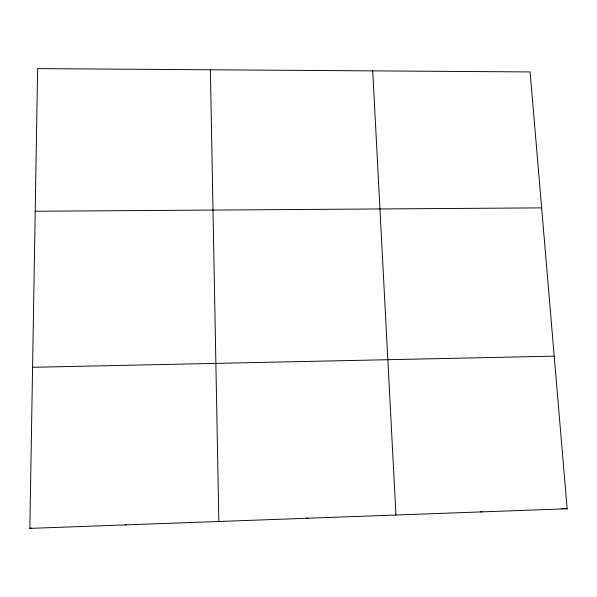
<?xml version="1.0" encoding="UTF-8"?>
<svg xmlns="http://www.w3.org/2000/svg" width="597" height="597" viewBox="0 0 597 597"><rect width="100%" height="100%" fill="white"/><g stroke="black" fill="none" stroke-linecap="round" stroke-linejoin="round"><path stroke-width="0.9" d="M29.85 528.39L37.633 68.61L530.114 71.939L567.15 508.771L29.85 528.39L31.589 528.032M125.191 524.912L126.519 524.353M32.574 367.297L554.21 356.155M35.216 211.256L541.636 207.875M561.799 508.547L567.15 508.771M480.51 511.756L482.272 511.868M306.642 517.883L308.156 518.226M372.729 70.879L395.953 515.024M210.368 69.774L218.845 521.494"/></g></svg>
